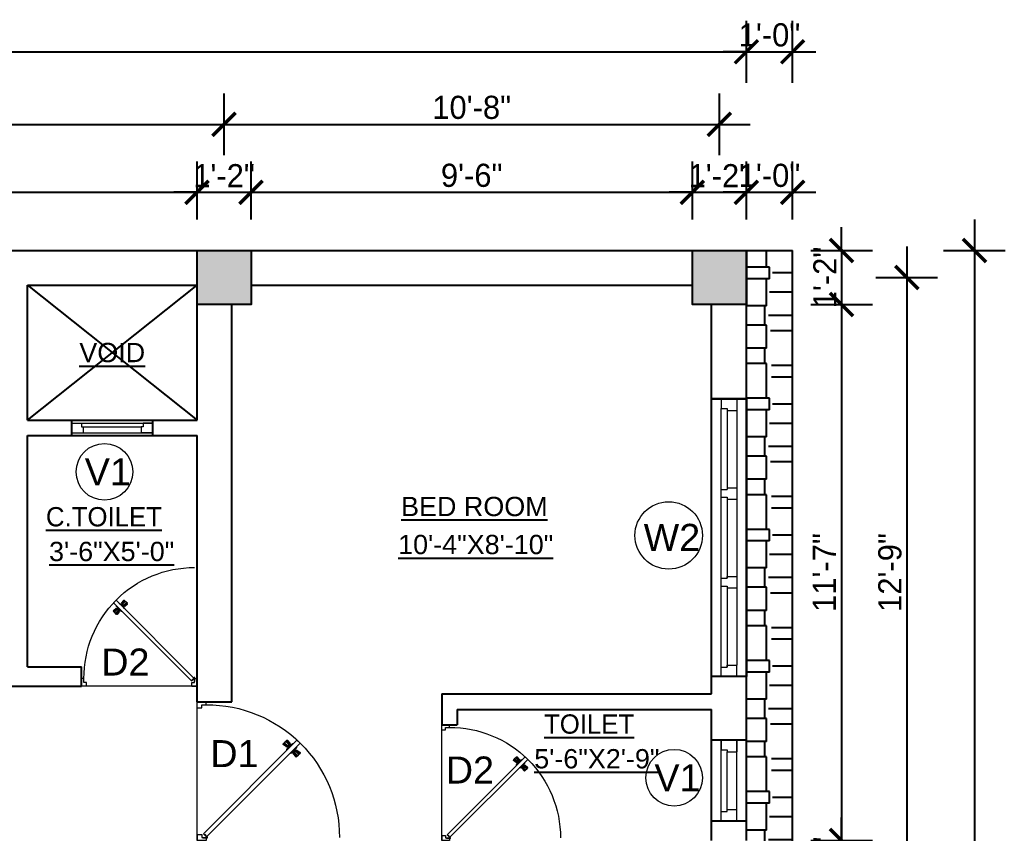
# Model space of a CAD drawing. Header units: inches. Extents: x 3672 to 10975, y -27382 to -746.
# Drawn here: x 8507.5 to 8763.1, y -23585.3 to -23374.3 of the extents above; entities that cross this region are included whole.
import ezdxf

# ---------------------------------------------------------------- set-up
doc = ezdxf.new("R2010")
doc.units = ezdxf.units.IN
doc.header["$LTSCALE"] = 17
doc.header["$MEASUREMENT"] = 0
for name, color, linetype, lineweight in [('25 BOT BAR', 12, 'Continuous', 25), ('DOOR & WIN', 1, 'Continuous', 25), ('OUTLINE', 1, 'Continuous', 25), ('PUERTAS', 7, 'Continuous', 9), ('TEXT', 231, 'Continuous', 20), ('WINDOW FRAME PLAN', 162, 'Continuous', 18)]:
    doc.layers.add(name, color=color, linetype=linetype, lineweight=lineweight)
doc.styles.add('ARCHITECTURE', font='stylu.ttf')
doc.styles.add('DIMTEXT', font='arial.ttf', dxfattribs={"height": 6})
doc.dimstyles.new('8 SCALE', dxfattribs={"dimscale": 0, "dimtxt": 6, "dimasz": 6, "dimexe": 8, "dimexo": 8, "dimgap": 1.25, "dimtad": 1, "dimdec": 0, "dimzin": 3, "dimdsep": 46, "dimlunit": 4, "dimtxsty": 'ARCHITECTURE', "dimblk": 'ARCHTICK', "dimcen": 8, "dimdle": 8, "dimclrd": 5, "dimclre": 5, "dimclrt": 7, "dimadec": 0, "dimazin": 0, "dimtfac": 0.75, "dimtdec": 0, "dimtix": 1, "dimtmove": 2, "dimatfit": 3, "dimldrblk": 'ARCHTICK', "dimfxl": 8, "dimfxlon": 1, "dimtolj": 1, "dimtzin": 0, "dimlwd": -1, "dimlwe": -1, "dimarcsym": 0})

# ---------------------------------------------------------------- blocks, each defined once
blk = doc.blocks.new('3ft')
at = {"layer": 'PUERTAS', "color": 6}
for p, q in [((1.01, 2.52), (25.23, 26.74)), ((26.05, 25.92), (1.77, 1.64)), ((26.05, 25.92), (25.23, 26.74)), ((0, 2.4), (0, 0)), ((0.72, 2.4), (0, 2.4)), ((1.6, 0), (0, 0)), ((0.72, 1.52), (0.72, 2.44)), ((0.8, 1.52), (0.72, 1.52)), ((0.8, 1.52), (0.8, 2.41)), ((0.8, 1.2), (0.8, 1.52)), ((1.6, 1.2), (0.8, 1.2)), ((1.57, 1.84), (0.94, 2.47)), ((1.63, 1.89), (0.97, 2.55)), ((1.63, 1.89), (1.57, 1.84)), ((1.77, 1.64), (1.57, 1.84)), ((1.6, 0), (1.6, 1.2)), ((34.4, 0), (34.4, 1.2)), ((34.4, 1.2), (35.2, 1.2)), ((34.4, 0), (36, 0)), ((35.2, 1.2), (35.2, 2.4)), ((35.2, 2.4), (36, 2.4)), ((36, 0), (36, 2.4))]:
    blk.add_line(p, q, dxfattribs=at)
at = {"layer": 'PUERTAS', "color": 8}
for p, q in [((22.57, 24.94), (21.65, 25.68)), ((22.63, 24.99), (21.69, 25.75)), ((22.74, 25.1), (21.84, 25.9)), ((22.13, 26.28), (21.98, 26.13)), ((22.88, 25.24), (22.01, 26.06)), ((22.13, 26.28), (22.27, 26.42)), ((22.29, 26.41), (22.27, 26.42)), ((23.16, 25.52), (22.34, 26.39)), ((23.3, 25.66), (22.5, 26.56)), ((23.41, 25.77), (22.65, 26.71)), ((23.46, 25.83), (22.72, 26.75)), ((24.08, 25.71), (23.57, 25.38)), ((22.69, 24.32), (23.02, 24.83)), ((22.95, 24.96), (22.84, 25.07)), ((22.98, 24.99), (22.86, 25.1)), ((23.03, 25.04), (22.91, 25.15)), ((22.91, 24.53), (23.1, 24.91)), ((23.11, 25.12), (22.99, 25.23)), ((23.13, 24.76), (23.18, 24.99)), ((23.28, 25.3), (23.17, 25.41)), ((23.36, 25.37), (23.25, 25.49)), ((23.31, 24.94), (23.28, 25.08)), ((23.41, 25.43), (23.3, 25.54)), ((23.46, 25.09), (23.32, 25.13)), ((23.44, 25.45), (23.33, 25.56)), ((23.64, 25.27), (23.41, 25.22)), ((23.87, 25.49), (23.49, 25.3)), ((23.63, 23.38), (24.14, 23.72)), ((23.84, 23.6), (24.22, 23.79)), ((24.07, 23.82), (24.3, 23.88)), ((24.25, 24), (24.39, 23.97)), ((24.25, 23.26), (24.99, 22.34)), ((24.27, 23.64), (24.38, 23.53)), ((24.3, 23.67), (24.41, 23.56)), ((24.3, 23.32), (25.06, 22.38)), ((24.35, 23.72), (24.46, 23.61)), ((24.4, 24.15), (24.43, 24.01)), ((24.41, 23.43), (25.2, 22.53)), ((24.43, 23.8), (24.54, 23.69)), ((24.58, 24.33), (24.52, 24.1)), ((24.55, 23.57), (25.37, 22.7)), ((24.6, 23.97), (24.72, 23.86)), ((24.8, 24.56), (24.61, 24.18)), ((25.02, 24.77), (24.68, 24.26)), ((24.68, 24.05), (24.79, 23.94)), ((24.73, 24.1), (24.85, 23.99)), ((24.76, 24.13), (24.87, 24.02)), ((24.83, 23.85), (25.7, 23.03)), ((24.97, 23.99), (25.87, 23.2)), ((25.08, 24.1), (26.02, 23.34)), ((25.14, 24.15), (26.06, 23.41)), ((25.58, 22.82), (25.43, 22.67)), ((25.58, 22.82), (25.73, 22.97)), ((25.72, 22.98), (25.73, 22.97)), ((0, 0), (36, 0))]:
    blk.add_line(p, q, dxfattribs=at)
at = {"layer": 'PUERTAS', "color": 1}
for p, q in [((21.67, 25.73), (22.17, 26.23)), ((22.49, 24.95), (21.67, 25.61)), ((21.7, 25.82), (22.14, 26.26)), ((21.73, 25.79), (21.7, 25.82)), ((22.58, 26.7), (22.14, 26.26)), ((22.67, 26.73), (22.17, 26.23)), ((22.61, 26.67), (22.58, 26.7)), ((23.45, 25.91), (22.79, 26.73)), ((23.44, 25.81), (23.02, 25.38)), ((23.34, 25.58), (23.08, 25.32)), ((23.33, 25.7), (23.34, 25.69)), ((23.45, 25.46), (23.33, 25.57)), ((24.15, 25.79), (23.68, 25.48)), ((24.27, 25.78), (24.26, 25.79)), ((22.6, 24.96), (23.02, 25.38)), ((22.61, 24.25), (22.92, 24.72)), ((22.62, 24.13), (22.61, 24.14)), ((22.7, 25.07), (22.71, 25.06)), ((22.82, 25.06), (23.08, 25.32)), ((22.94, 24.95), (22.83, 25.07)), ((22.92, 24.72), (22.92, 24.72)), ((22.93, 24.94), (23.19, 25.21)), ((22.93, 24.84), (22.93, 24.83)), ((23.46, 25.47), (23.19, 25.21)), ((23.44, 23.31), (23.45, 23.3)), ((23.56, 23.3), (24.03, 23.61)), ((23.57, 25.47), (23.57, 25.47)), ((23.68, 25.48), (23.68, 25.48)), ((24.03, 23.61), (24.03, 23.62)), ((24.14, 23.62), (24.14, 23.62)), ((24.25, 23.62), (24.51, 23.89)), ((24.26, 23.29), (24.69, 23.71)), ((24.26, 23.63), (24.37, 23.52)), ((24.26, 23.18), (24.92, 22.37)), ((24.37, 23.52), (24.63, 23.77)), ((24.37, 23.4), (24.37, 23.4)), ((24.78, 24.15), (24.51, 23.89)), ((24.89, 24.03), (24.63, 23.77)), ((25.11, 24.14), (24.69, 23.71)), ((24.77, 24.14), (24.88, 24.03)), ((24.79, 24.38), (24.78, 24.37)), ((24.78, 24.26), (24.78, 24.26)), ((25.1, 24.84), (24.79, 24.38)), ((25, 24.03), (25, 24.03)), ((25.09, 24.96), (25.1, 24.95)), ((25.22, 24.14), (26.03, 23.48)), ((26.04, 23.37), (25.54, 22.86)), ((26.01, 23.27), (25.57, 22.83)), ((25.98, 23.3), (26.01, 23.27)), ((25.04, 22.36), (25.54, 22.86)), ((25.1, 22.42), (25.13, 22.39)), ((25.13, 22.39), (25.57, 22.83))]:
    blk.add_line(p, q, dxfattribs=at)
at = {"layer": 'PUERTAS', "color": 2}
for p, q in [((21.99, 26.11), (21.98, 26.13)), ((25.42, 22.68), (25.43, 22.67))]:
    blk.add_line(p, q, dxfattribs=at)
at = {"layer": 'PUERTAS', "color": 6}
for radius in [0.155, 0.0752]:
    blk.add_circle((0.82, 2.56), radius, dxfattribs=at)
blk.add_arc((0.82, 2.56), 34.38, 359.7285, 90.0333, dxfattribs=at)
at = {"layer": 'PUERTAS', "color": 1}
for centre, start, end in [((22.73, 26.68), 38.9236, 135), ((23.28, 25.63), 315, 45), ((23.39, 25.86), 315, 38.9236), ((24.2, 25.73), 45, 135), ((22.54, 25.01), 231.0764, 315), ((22.67, 24.2), 135, 225), ((22.77, 25.12), 225, 315), ((22.99, 24.89), 135, 219.7428), ((22.87, 24.78), 315, 39.7428), ((23.51, 23.36), 225, 315), ((23.51, 25.41), 50.2572, 135), ((23.62, 25.53), 230.2572, 315), ((24.09, 23.56), 50.2572, 135), ((24.2, 23.68), 230.2572, 315), ((24.32, 23.23), 135, 218.9236), ((24.42, 23.46), 135, 225), ((24.84, 24.31), 135, 219.7428), ((24.72, 24.21), 315, 39.7428), ((24.94, 23.98), 45, 135), ((25.04, 24.89), 315, 45), ((25.17, 24.08), 51.0764, 135), ((25.98, 23.42), 315, 51.0764), ((24.98, 22.42), 218.9236, 315)]:
    blk.add_arc(centre, 0.08, start, end, dxfattribs=at)
blk = doc.blocks.new('*U2796')
at = {"color": 3, "xscale": -1}
blk.add_blockref('3ft', (42, 0), dxfattribs=at)
blk = doc.blocks.new('2ft6in')
at = {"layer": 'PUERTAS', "color": 2}
for p, q in [((0.84, 2.1), (21.02, 22.28)), ((21.71, 21.6), (1.47, 1.37)), ((18.33, 21.76), (18.31, 21.77)), ((21.71, 21.6), (21.02, 22.28)), ((21.18, 18.9), (21.2, 18.89)), ((0, 2), (0, 0)), ((0.6, 2), (0, 2)), ((1.33, 0), (0, 0)), ((0.6, 1.26), (0.6, 2.04)), ((0.67, 1.26), (0.6, 1.26)), ((0.67, 1.26), (0.67, 2.01)), ((0.67, 1), (0.67, 1.26)), ((1.33, 1), (0.67, 1)), ((1.31, 1.53), (0.79, 2.06)), ((1.36, 1.58), (0.81, 2.12)), ((1.36, 1.58), (1.31, 1.53)), ((1.47, 1.37), (1.31, 1.53)), ((1.33, 0), (1.33, 1)), ((28.67, 0), (28.67, 1)), ((28.67, 1), (29.33, 1)), ((28.67, 0), (30, 0)), ((29.33, 1), (29.33, 2)), ((29.33, 2), (30, 2)), ((30, 0), (30, 2))]:
    blk.add_line(p, q, dxfattribs=at)
at = {"layer": 'PUERTAS', "color": 8}
for p, q in [((18.81, 20.78), (18.04, 21.4)), ((18.86, 20.83), (18.08, 21.46)), ((18.95, 20.92), (18.2, 21.58)), ((18.44, 21.9), (18.31, 21.77)), ((19.07, 21.03), (18.34, 21.72)), ((18.44, 21.9), (18.56, 22.02)), ((18.58, 22.01), (18.56, 22.02)), ((19.3, 21.26), (18.61, 22)), ((19.42, 21.38), (18.75, 22.14)), ((19.51, 21.48), (18.88, 22.26)), ((18.91, 20.27), (19.19, 20.69)), ((19.55, 21.53), (18.93, 22.3)), ((19.13, 20.8), (19.03, 20.9)), ((19.15, 20.82), (19.05, 20.92)), ((19.09, 20.44), (19.25, 20.76)), ((19.19, 20.87), (19.1, 20.96)), ((19.25, 20.93), (19.16, 21.02)), ((19.28, 20.63), (19.32, 20.83)), ((19.4, 21.08), (19.31, 21.17)), ((19.47, 21.15), (19.38, 21.24)), ((19.43, 20.78), (19.4, 20.9)), ((19.51, 21.19), (19.42, 21.28)), ((19.55, 20.91), (19.43, 20.94)), ((19.53, 21.21), (19.44, 21.3)), ((19.7, 21.06), (19.51, 21.01)), ((19.89, 21.24), (19.58, 21.08)), ((20.07, 21.42), (19.64, 21.15)), ((20.67, 20.47), (20.51, 20.15)), ((20.85, 20.64), (20.57, 20.22)), ((19.69, 19.49), (20.12, 19.76)), ((19.87, 19.67), (20.18, 19.83)), ((20.06, 19.85), (20.25, 19.9)), ((20.21, 20), (20.33, 19.97)), ((20.21, 19.38), (20.83, 18.61)), ((20.23, 19.7), (20.32, 19.61)), ((20.25, 19.72), (20.34, 19.63)), ((20.25, 19.43), (20.88, 18.65)), ((20.29, 19.76), (20.38, 19.67)), ((20.33, 20.13), (20.36, 20.01)), ((20.34, 19.53), (21, 18.77)), ((20.36, 19.83), (20.45, 19.74)), ((20.48, 20.28), (20.44, 20.08)), ((20.46, 19.64), (21.14, 18.91)), ((20.5, 19.98), (20.6, 19.89)), ((20.57, 20.04), (20.66, 19.95)), ((20.61, 20.09), (20.7, 19.99)), ((20.63, 20.11), (20.72, 20.01)), ((20.69, 19.87), (21.42, 19.19)), ((20.81, 19.99), (21.56, 19.33)), ((20.9, 20.08), (21.68, 19.45)), ((20.95, 20.13), (21.72, 19.51)), ((21.32, 19.01), (21.2, 18.89)), ((21.32, 19.01), (21.44, 19.14)), ((21.43, 19.15), (21.44, 19.14)), ((0, 0), (30, 0))]:
    blk.add_line(p, q, dxfattribs=at)
at = {"layer": 'PUERTAS', "color": 1}
for p, q in [((18.06, 21.44), (18.48, 21.86)), ((18.74, 20.79), (18.06, 21.34)), ((18.08, 21.51), (18.45, 21.88)), ((18.11, 21.49), (18.08, 21.51)), ((18.82, 22.25), (18.45, 21.88)), ((18.9, 22.28), (18.48, 21.86)), ((18.84, 22.23), (18.82, 22.25)), ((18.83, 20.8), (19.18, 21.15)), ((18.84, 20.21), (19.1, 20.6)), ((18.92, 20.89), (18.93, 20.88)), ((19.54, 21.59), (18.99, 22.27)), ((19.02, 20.88), (19.24, 21.1)), ((19.12, 20.8), (19.03, 20.89)), ((19.1, 20.7), (19.11, 20.69)), ((19.1, 20.6), (19.1, 20.6)), ((19.11, 20.79), (19.33, 21.01)), ((19.54, 21.5), (19.18, 21.15)), ((19.45, 21.31), (19.24, 21.1)), ((19.55, 21.22), (19.33, 21.01)), ((19.45, 21.41), (19.45, 21.41)), ((19.54, 21.22), (19.45, 21.31)), ((19.64, 21.23), (19.64, 21.23)), ((19.74, 21.24), (19.73, 21.23)), ((20.12, 21.49), (19.74, 21.24)), ((20.22, 21.48), (20.22, 21.49)), ((20.91, 20.7), (20.66, 20.31)), ((20.91, 20.8), (20.91, 20.79)), ((18.85, 20.11), (18.84, 20.12)), ((19.53, 19.43), (19.54, 19.42)), ((19.64, 19.42), (20.02, 19.67)), ((20.02, 19.67), (20.03, 19.68)), ((20.12, 19.68), (20.12, 19.68)), ((20.21, 19.69), (20.43, 19.9)), ((20.22, 19.41), (20.57, 19.76)), ((20.22, 19.69), (20.31, 19.6)), ((20.22, 19.32), (20.76, 18.64)), ((20.31, 19.6), (20.52, 19.81)), ((20.31, 19.5), (20.31, 19.5)), ((20.65, 20.12), (20.43, 19.9)), ((20.74, 20.03), (20.52, 19.81)), ((20.93, 20.11), (20.57, 19.76)), ((20.64, 20.11), (20.73, 20.02)), ((20.66, 20.31), (20.65, 20.31)), ((20.65, 20.21), (20.65, 20.22)), ((20.84, 20.02), (20.83, 20.03)), ((20.86, 18.63), (21.28, 19.05)), ((20.91, 18.68), (20.94, 18.66)), ((20.94, 18.66), (21.31, 19.03)), ((21.02, 20.12), (21.7, 19.57)), ((21.7, 19.47), (21.28, 19.05)), ((21.67, 19.4), (21.31, 19.03)), ((21.65, 19.42), (21.67, 19.4))]:
    blk.add_line(p, q, dxfattribs=at)
at = {"layer": 'PUERTAS', "color": 2}
for radius in [0.129, 0.0627]:
    blk.add_circle((0.68, 2.14), radius, dxfattribs=at)
at = {"layer": 'PUERTAS', "color": 8}
blk.add_arc((0.68, 2.14), 28.65, 359.7285, 90.0333, dxfattribs=at)
at = {"layer": 'PUERTAS', "color": 1}
for centre, start, end in [((18.78, 20.84), 231.0764, 315), ((18.94, 22.23), 38.9236, 135), ((18.97, 20.93), 225, 315), ((19.16, 20.74), 135, 219.7428), ((19.06, 20.65), 315, 39.7428), ((19.4, 21.36), 315, 45), ((19.49, 21.55), 315, 38.9236), ((19.6, 21.18), 50.2572, 135), ((19.68, 21.28), 230.2572, 315), ((20.17, 21.44), 45, 135), ((20.87, 20.75), 315, 45), ((18.89, 20.16), 135, 225), ((19.59, 19.47), 225, 315), ((20.07, 19.63), 50.2572, 135), ((20.16, 19.73), 230.2572, 315), ((20.27, 19.36), 135, 218.9236), ((20.35, 19.55), 135, 225), ((20.7, 20.26), 135, 219.7428), ((20.6, 20.17), 315, 39.7428), ((20.78, 19.98), 45, 135), ((20.82, 18.68), 218.9236, 315), ((20.98, 20.07), 51.0764, 135), ((21.65, 19.52), 315, 51.0764)]:
    blk.add_arc(centre, 0.0667, start, end, dxfattribs=at)
blk = doc.blocks.new('*U2794')
at = {"color": 3, "xscale": -1}
blk.add_blockref('2ft6in', (42, 0), dxfattribs=at)
blk = doc.blocks.new('ffddd')
at = {"layer": 'DOOR & WIN'}
for p, q in [((-13345.31, -2388.07), (-13345.31, -2316.07)), ((-13336.31, -2316.07), (-13345.31, -2316.07)), ((-13336.31, -2316.07), (-13336.31, -2388.07)), ((-13336.31, -2388.07), (-13345.31, -2388.07)), ((-13336.31, -2388.07), (-13345.31, -2388.07))]:
    blk.add_line(p, q, dxfattribs=at)
at = {"layer": 'WINDOW FRAME PLAN'}
for p, q in [((-13342.81, -2316.07), (-13342.81, -2318.57)), ((-13338.81, -2316.07), (-13338.81, -2319.07)), ((-13342.81, -2385.57), (-13342.81, -2318.57)), ((-13342.81, -2318.57), (-13341.31, -2318.57)), ((-13341.31, -2318.57), (-13341.31, -2319.07)), ((-13341.31, -2319.07), (-13341.31, -2339.57)), ((-13341.31, -2319.07), (-13338.81, -2319.07)), ((-13338.81, -2319.07), (-13338.81, -2385.07)), ((-13342.81, -2339.57), (-13341.31, -2339.57)), ((-13341.31, -2339.07), (-13338.81, -2339.07)), ((-13342.81, -2341.57), (-13341.31, -2341.57)), ((-13341.31, -2341.57), (-13341.31, -2342.07)), ((-13341.31, -2341.57), (-13341.31, -2362.57)), ((-13341.31, -2342.07), (-13338.81, -2342.07)), ((-13342.81, -2362.57), (-13341.31, -2362.57)), ((-13341.31, -2362.07), (-13338.81, -2362.07)), ((-13341.31, -2362.57), (-13341.31, -2362.07)), ((-13342.81, -2364.57), (-13341.31, -2364.57)), ((-13341.31, -2364.57), (-13341.31, -2385.57)), ((-13341.31, -2365.07), (-13338.81, -2365.07)), ((-13342.81, -2388.07), (-13342.81, -2385.57)), ((-13342.81, -2385.57), (-13341.31, -2385.57)), ((-13341.31, -2385.07), (-13338.81, -2385.07)), ((-13341.31, -2385.57), (-13341.31, -2385.07)), ((-13338.81, -2388.07), (-13338.81, -2385.07))]:
    blk.add_line(p, q, dxfattribs=at)
blk = doc.blocks.new('_ArchTick')
at = {"color": 0, "linetype": 'ByBlock', "const_width": 0.15}
blk.add_lwpolyline([(-0.5, -0.5), (0.5, 0.5)], dxfattribs=at)
blk = doc.blocks.new('*D3185')
at = {"layer": '25 BOT BAR', "color": 5, "transparency": 16777216}
for p, q in [((8399.52, -23426.15), (8399.52, -23411.06)), ((8553.52, -23426.15), (8553.52, -23411.06)), ((8391.52, -23419.06), (8561.52, -23419.06))]:
    blk.add_line(p, q, dxfattribs=at)
at = {"layer": 'Defpoints', "color": 0, "transparency": 16777216}
for p in [(8553.52, -23419.06), (8399.52, -23434.15), (8553.52, -23434.15)]:
    blk.add_point(p, dxfattribs=at)
at = {"layer": '25 BOT BAR', "color": 5, "transparency": 16777216, "xscale": 6, "yscale": 6, "zscale": 6, "rotation": 180}
blk.add_blockref('_ArchTick', (8399.52, -23419.06), dxfattribs=at)
at = {"layer": '25 BOT BAR', "color": 5, "transparency": 16777216, "xscale": 6, "yscale": 6, "zscale": 6}
blk.add_blockref('_ArchTick', (8553.52, -23419.06), dxfattribs=at)
at = {"layer": '25 BOT BAR', "color": 7, "transparency": 16777216, "insert": (8476.52, -23414.71), "char_height": 6, "attachment_point": 5, "style": 'ARCHITECTURE'}
blk.add_mtext('\\A1;12\'-10"', dxfattribs=at)
blk = doc.blocks.new('*D3186')
at = {"layer": '25 BOT BAR', "color": 5, "transparency": 16777216}
for p, q in [((8553.52, -23426.15), (8553.52, -23411.06)), ((8567.52, -23426.15), (8567.52, -23411.06)), ((8553.52, -23419.06), (8547.52, -23419.06)), ((8553.52, -23419.06), (8567.52, -23419.06)), ((8567.52, -23419.06), (8573.52, -23419.06))]:
    blk.add_line(p, q, dxfattribs=at)
at = {"layer": 'Defpoints', "color": 0, "transparency": 16777216}
for p in [(8567.52, -23419.06), (8553.52, -23434.15), (8567.52, -23434.15)]:
    blk.add_point(p, dxfattribs=at)
at = {"layer": '25 BOT BAR', "color": 5, "transparency": 16777216, "xscale": 6, "yscale": 6, "zscale": 6}
blk.add_blockref('_ArchTick', (8553.52, -23419.06), dxfattribs=at)
at = {"layer": '25 BOT BAR', "color": 5, "transparency": 16777216, "xscale": 6, "yscale": 6, "zscale": 6, "rotation": 180}
blk.add_blockref('_ArchTick', (8567.52, -23419.06), dxfattribs=at)
at = {"layer": '25 BOT BAR', "color": 7, "transparency": 16777216, "insert": (8560.52, -23414.76), "char_height": 6, "attachment_point": 5, "style": 'ARCHITECTURE'}
blk.add_mtext('\\A1;1\'-2"', dxfattribs=at)
blk = doc.blocks.new('*D3187')
at = {"layer": '25 BOT BAR', "color": 5, "transparency": 16777216}
for p, q in [((8567.52, -23426.15), (8567.52, -23411.06)), ((8681.99, -23426.15), (8681.99, -23411.06)), ((8559.52, -23419.06), (8689.99, -23419.06))]:
    blk.add_line(p, q, dxfattribs=at)
at = {"layer": 'Defpoints', "color": 0, "transparency": 16777216}
for p in [(8681.99, -23419.06), (8567.52, -23434.15), (8681.99, -23434.15)]:
    blk.add_point(p, dxfattribs=at)
at = {"layer": '25 BOT BAR', "color": 5, "transparency": 16777216, "xscale": 6, "yscale": 6, "zscale": 6, "rotation": 180}
blk.add_blockref('_ArchTick', (8567.52, -23419.06), dxfattribs=at)
at = {"layer": '25 BOT BAR', "color": 5, "transparency": 16777216, "xscale": 6, "yscale": 6, "zscale": 6}
blk.add_blockref('_ArchTick', (8681.99, -23419.06), dxfattribs=at)
at = {"layer": '25 BOT BAR', "color": 7, "transparency": 16777216, "insert": (8624.75, -23414.7), "char_height": 6, "attachment_point": 5, "style": 'ARCHITECTURE'}
blk.add_mtext('\\A1;9\'-6"', dxfattribs=at)
blk = doc.blocks.new('*D3188')
at = {"layer": '25 BOT BAR', "color": 5, "transparency": 16777216}
for p, q in [((8681.99, -23426.15), (8681.99, -23411.06)), ((8695.99, -23426.15), (8695.99, -23411.06)), ((8681.99, -23419.06), (8675.99, -23419.06)), ((8681.99, -23419.06), (8695.99, -23419.06)), ((8695.99, -23419.06), (8701.99, -23419.06))]:
    blk.add_line(p, q, dxfattribs=at)
at = {"layer": 'Defpoints', "color": 0, "transparency": 16777216}
for p in [(8695.99, -23419.06), (8681.99, -23434.15), (8695.99, -23434.15)]:
    blk.add_point(p, dxfattribs=at)
at = {"layer": '25 BOT BAR', "color": 5, "transparency": 16777216, "xscale": 6, "yscale": 6, "zscale": 6}
blk.add_blockref('_ArchTick', (8681.99, -23419.06), dxfattribs=at)
at = {"layer": '25 BOT BAR', "color": 5, "transparency": 16777216, "xscale": 6, "yscale": 6, "zscale": 6, "rotation": 180}
blk.add_blockref('_ArchTick', (8695.99, -23419.06), dxfattribs=at)
at = {"layer": '25 BOT BAR', "color": 7, "transparency": 16777216, "insert": (8688.99, -23414.76), "char_height": 6, "attachment_point": 5, "style": 'ARCHITECTURE'}
blk.add_mtext('\\A1;1\'-2"', dxfattribs=at)
blk = doc.blocks.new('*D3190')
at = {"layer": '25 BOT BAR', "color": 5, "transparency": 16777216}
for p, q in [((8392.52, -23409.46), (8392.52, -23393.46)), ((8560.52, -23409.46), (8560.52, -23393.46)), ((8384.52, -23401.46), (8568.52, -23401.46))]:
    blk.add_line(p, q, dxfattribs=at)
at = {"layer": 'Defpoints', "color": 0, "transparency": 16777216}
for p in [(8560.52, -23401.46), (8392.52, -23441.15), (8560.52, -23441.15)]:
    blk.add_point(p, dxfattribs=at)
at = {"layer": '25 BOT BAR', "color": 5, "transparency": 16777216, "xscale": 6, "yscale": 6, "zscale": 6, "rotation": 180}
blk.add_blockref('_ArchTick', (8392.52, -23401.46), dxfattribs=at)
at = {"layer": '25 BOT BAR', "color": 5, "transparency": 16777216, "xscale": 6, "yscale": 6, "zscale": 6}
blk.add_blockref('_ArchTick', (8560.52, -23401.46), dxfattribs=at)
at = {"layer": '25 BOT BAR', "color": 7, "transparency": 16777216, "insert": (8476.52, -23397.05), "char_height": 6, "attachment_point": 5, "style": 'ARCHITECTURE'}
blk.add_mtext('\\A1;14\'-0"', dxfattribs=at)
blk = doc.blocks.new('*D3191')
at = {"layer": '25 BOT BAR', "color": 5, "transparency": 16777216}
for p, q in [((8560.52, -23409.46), (8560.52, -23393.46)), ((8688.99, -23409.46), (8688.99, -23393.46)), ((8552.52, -23401.46), (8696.99, -23401.46))]:
    blk.add_line(p, q, dxfattribs=at)
at = {"layer": 'Defpoints', "color": 0, "transparency": 16777216}
for p in [(8688.99, -23401.46), (8560.52, -23441.15), (8688.99, -23441.15)]:
    blk.add_point(p, dxfattribs=at)
at = {"layer": '25 BOT BAR', "color": 5, "transparency": 16777216, "xscale": 6, "yscale": 6, "zscale": 6, "rotation": 180}
blk.add_blockref('_ArchTick', (8560.52, -23401.46), dxfattribs=at)
at = {"layer": '25 BOT BAR', "color": 5, "transparency": 16777216, "xscale": 6, "yscale": 6, "zscale": 6}
blk.add_blockref('_ArchTick', (8688.99, -23401.46), dxfattribs=at)
at = {"layer": '25 BOT BAR', "color": 7, "transparency": 16777216, "insert": (8624.75, -23397.08), "char_height": 6, "attachment_point": 5, "style": 'ARCHITECTURE'}
blk.add_mtext('\\A1;10\'-8"', dxfattribs=at)
blk = doc.blocks.new('*D3192')
at = {"layer": '25 BOT BAR', "color": 5, "transparency": 16777216}
for p, q in [((8235.52, -23390.64), (8235.52, -23374.64)), ((8695.99, -23390.64), (8695.99, -23374.64)), ((8227.52, -23382.64), (8703.99, -23382.64))]:
    blk.add_line(p, q, dxfattribs=at)
at = {"layer": 'Defpoints', "color": 0, "transparency": 16777216}
for p in [(8695.99, -23382.64), (8235.52, -23434.15), (8695.99, -23434.15)]:
    blk.add_point(p, dxfattribs=at)
at = {"layer": '25 BOT BAR', "color": 5, "transparency": 16777216, "xscale": 6, "yscale": 6, "zscale": 6, "rotation": 180}
blk.add_blockref('_ArchTick', (8235.52, -23382.64), dxfattribs=at)
at = {"layer": '25 BOT BAR', "color": 5, "transparency": 16777216, "xscale": 6, "yscale": 6, "zscale": 6}
blk.add_blockref('_ArchTick', (8695.99, -23382.64), dxfattribs=at)
at = {"layer": '25 BOT BAR', "color": 7, "transparency": 16777216, "insert": (8465.75, -23378.25), "char_height": 6, "attachment_point": 5, "style": 'ARCHITECTURE'}
blk.add_mtext('\\A1;38\'-4"', dxfattribs=at)
blk = doc.blocks.new('*D3193')
at = {"layer": '25 BOT BAR', "color": 5, "transparency": 16777216}
for p, q in [((8720.67, -23434.15), (8720.67, -23428.15)), ((8712.67, -23434.15), (8728.67, -23434.15)), ((8720.67, -23434.15), (8720.67, -23448.15)), ((8712.67, -23448.15), (8728.67, -23448.15)), ((8720.67, -23448.15), (8720.67, -23454.15))]:
    blk.add_line(p, q, dxfattribs=at)
at = {"layer": 'Defpoints', "color": 0, "transparency": 16777216}
for p in [(8695.99, -23434.15), (8695.99, -23448.15), (8720.67, -23448.15)]:
    blk.add_point(p, dxfattribs=at)
at = {"layer": '25 BOT BAR', "color": 5, "transparency": 16777216, "xscale": 6, "yscale": 6, "zscale": 6}
for p, rotation in [((8720.67, -23434.15), 270), ((8720.67, -23448.15), 90)]:
    blk.add_blockref('_ArchTick', p, dxfattribs=dict(at, rotation=rotation))
at = {"layer": '25 BOT BAR', "color": 7, "transparency": 16777216, "insert": (8716.36, -23441.15), "char_height": 6, "attachment_point": 5, "rotation": 90, "style": 'ARCHITECTURE'}
blk.add_mtext('\\A1;1\'-2"', dxfattribs=at)
blk = doc.blocks.new('*D3194')
at = {"layer": '25 BOT BAR', "color": 5, "transparency": 16777216}
for p, q in [((8720.67, -23440.15), (8720.67, -23595.15)), ((8712.67, -23448.15), (8728.67, -23448.15)), ((8712.67, -23587.15), (8728.67, -23587.15))]:
    blk.add_line(p, q, dxfattribs=at)
at = {"layer": 'Defpoints', "color": 0, "transparency": 16777216}
for p in [(8695.99, -23448.15), (8695.99, -23587.15), (8720.67, -23587.15)]:
    blk.add_point(p, dxfattribs=at)
at = {"layer": '25 BOT BAR', "color": 5, "transparency": 16777216, "xscale": 6, "yscale": 6, "zscale": 6}
for p, rotation in [((8720.67, -23448.15), 90), ((8720.67, -23587.15), 270)]:
    blk.add_blockref('_ArchTick', p, dxfattribs=dict(at, rotation=rotation))
at = {"layer": '25 BOT BAR', "color": 7, "transparency": 16777216, "insert": (8716.2, -23517.65), "char_height": 6, "attachment_point": 5, "rotation": 90, "style": 'ARCHITECTURE'}
blk.add_mtext('\\A1;11\'-7"', dxfattribs=at)
blk = doc.blocks.new('*D3195')
at = {"layer": '25 BOT BAR', "color": 5, "transparency": 16777216}
for p, q in [((8720.67, -23587.15), (8720.67, -23581.15)), ((8712.67, -23587.15), (8728.67, -23587.15)), ((8720.67, -23587.15), (8720.67, -23601.15)), ((8712.67, -23601.15), (8728.67, -23601.15)), ((8720.67, -23601.15), (8720.67, -23607.15))]:
    blk.add_line(p, q, dxfattribs=at)
at = {"layer": 'Defpoints', "color": 0, "transparency": 16777216}
for p in [(8695.99, -23587.15), (8695.99, -23601.15), (8720.67, -23601.15)]:
    blk.add_point(p, dxfattribs=at)
at = {"layer": '25 BOT BAR', "color": 5, "transparency": 16777216, "xscale": 6, "yscale": 6, "zscale": 6}
for p, rotation in [((8720.67, -23587.15), 270), ((8720.67, -23601.15), 90)]:
    blk.add_blockref('_ArchTick', p, dxfattribs=dict(at, rotation=rotation))
at = {"layer": '25 BOT BAR', "color": 7, "transparency": 16777216, "insert": (8716.36, -23594.15), "char_height": 6, "attachment_point": 5, "rotation": 90, "style": 'ARCHITECTURE'}
blk.add_mtext('\\A1;1\'-2"', dxfattribs=at)
blk = doc.blocks.new('*D3201')
at = {"layer": '25 BOT BAR', "color": 5, "transparency": 16777216}
for p, q in [((8737.59, -23433.15), (8737.59, -23602.15)), ((8729.59, -23441.15), (8745.59, -23441.15)), ((8729.59, -23594.15), (8745.59, -23594.15))]:
    blk.add_line(p, q, dxfattribs=at)
at = {"layer": 'Defpoints', "color": 0, "transparency": 16777216}
for p in [(8688.99, -23441.15), (8688.99, -23594.15), (8737.59, -23594.15)]:
    blk.add_point(p, dxfattribs=at)
at = {"layer": '25 BOT BAR', "color": 5, "transparency": 16777216, "xscale": 6, "yscale": 6, "zscale": 6}
for p, rotation in [((8737.59, -23441.15), 90), ((8737.59, -23594.15), 270)]:
    blk.add_blockref('_ArchTick', p, dxfattribs=dict(at, rotation=rotation))
at = {"layer": '25 BOT BAR', "color": 7, "transparency": 16777216, "insert": (8733.24, -23517.65), "char_height": 6, "attachment_point": 5, "rotation": 90, "style": 'ARCHITECTURE'}
blk.add_mtext('\\A1;12\'-9"', dxfattribs=at)
blk = doc.blocks.new('*D3204')
at = {"layer": '25 BOT BAR', "color": 5, "transparency": 16777216}
for p, q in [((8755.14, -23426.15), (8755.14, -23902.15)), ((8747.14, -23434.15), (8763.14, -23434.15)), ((8747.14, -23894.15), (8763.14, -23894.15))]:
    blk.add_line(p, q, dxfattribs=at)
at = {"layer": 'Defpoints', "color": 0, "transparency": 16777216}
for p in [(8695.99, -23434.15), (8695.99, -23894.15), (8755.14, -23894.15)]:
    blk.add_point(p, dxfattribs=at)
at = {"layer": '25 BOT BAR', "color": 5, "transparency": 16777216, "xscale": 6, "yscale": 6, "zscale": 6}
for p, rotation in [((8755.14, -23434.15), 90), ((8755.14, -23894.15), 270)]:
    blk.add_blockref('_ArchTick', p, dxfattribs=dict(at, rotation=rotation))
at = {"layer": '25 BOT BAR', "color": 7, "transparency": 16777216, "insert": (8750.76, -23664.15), "char_height": 6, "attachment_point": 5, "rotation": 90, "style": 'ARCHITECTURE'}
blk.add_mtext('\\A1;38\'-4"', dxfattribs=at)
blk = doc.blocks.new('*D3208')
at = {"layer": '25 BOT BAR', "color": 5, "transparency": 16777216}
for p, q in [((8695.99, -23390.64), (8695.99, -23374.64)), ((8707.99, -23390.64), (8707.99, -23374.64)), ((8695.99, -23382.64), (8689.99, -23382.64)), ((8695.99, -23382.64), (8707.99, -23382.64)), ((8707.99, -23382.64), (8713.99, -23382.64))]:
    blk.add_line(p, q, dxfattribs=at)
at = {"layer": 'Defpoints', "color": 0, "transparency": 16777216}
for p in [(8707.99, -23382.64), (8695.99, -23434.15), (8707.99, -23434.15)]:
    blk.add_point(p, dxfattribs=at)
at = {"layer": '25 BOT BAR', "color": 5, "transparency": 16777216, "xscale": 6, "yscale": 6, "zscale": 6}
blk.add_blockref('_ArchTick', (8695.99, -23382.64), dxfattribs=at)
at = {"layer": '25 BOT BAR', "color": 5, "transparency": 16777216, "xscale": 6, "yscale": 6, "zscale": 6, "rotation": 180}
blk.add_blockref('_ArchTick', (8707.99, -23382.64), dxfattribs=at)
at = {"layer": '25 BOT BAR', "color": 7, "transparency": 16777216, "insert": (8701.99, -23378.28), "char_height": 6, "attachment_point": 5, "style": 'ARCHITECTURE'}
blk.add_mtext('\\A1;1\'-0"', dxfattribs=at)
blk = doc.blocks.new('*D3209')
at = {"layer": '25 BOT BAR', "color": 5, "transparency": 16777216}
for p, q in [((8695.99, -23426.15), (8695.99, -23411.06)), ((8707.99, -23426.15), (8707.99, -23411.06)), ((8695.99, -23419.06), (8689.99, -23419.06)), ((8695.99, -23419.06), (8707.99, -23419.06)), ((8707.99, -23419.06), (8713.99, -23419.06))]:
    blk.add_line(p, q, dxfattribs=at)
at = {"layer": 'Defpoints', "color": 0, "transparency": 16777216}
for p in [(8707.99, -23419.06), (8695.99, -23434.15), (8707.99, -23434.15)]:
    blk.add_point(p, dxfattribs=at)
at = {"layer": '25 BOT BAR', "color": 5, "transparency": 16777216, "xscale": 6, "yscale": 6, "zscale": 6}
blk.add_blockref('_ArchTick', (8695.99, -23419.06), dxfattribs=at)
at = {"layer": '25 BOT BAR', "color": 5, "transparency": 16777216, "xscale": 6, "yscale": 6, "zscale": 6, "rotation": 180}
blk.add_blockref('_ArchTick', (8707.99, -23419.06), dxfattribs=at)
at = {"layer": '25 BOT BAR', "color": 7, "transparency": 16777216, "insert": (8701.99, -23414.71), "char_height": 6, "attachment_point": 5, "style": 'ARCHITECTURE'}
blk.add_mtext('\\A1;1\'-0"', dxfattribs=at)

msp = doc.modelspace()

# ---------------------------------------------------------------- hatches: boundary and pattern name
at = {"layer": 'DOOR & WIN'}
h = msp.add_hatch(color=256, dxfattribs=at)
h.dxf.hatch_style = 1
h.paths.add_polyline_path([(8567.52, -23434.15), (8553.52, -23434.15), (8553.52, -23448.15), (8567.52, -23448.15)])
h = msp.add_hatch(color=256, dxfattribs=at)
h.dxf.hatch_style = 1
h.paths.add_polyline_path([(8695.99, -23434.15), (8681.99, -23434.15), (8681.99, -23448.15), (8695.99, -23448.15)])
at = {"layer": 'OUTLINE'}
h = msp.add_hatch(dxfattribs=at)
h.set_pattern_fill('AR-RSHKE', color=8, angle=90)
h.set_pattern_definition([(90, (-1774.765, -5039.995), (-12, 25.5), [6, -5, 7, -3, 9, -4]), (90, (-1775.265, -5033.995), (-12, 25.5), [5, -19, 4, -6]), (90, (-1774.015, -5021.995), (-12, 25.5), [3, -31]), (180, (-1774.765, -5039.995), (-12, -8.5), [11.5, -36.5]), (180, (-1774.765, -5033.995), (-12, -8.5), [11.25, -36.75]), (180, (-1774.765, -5028.995), (-12, -8.5), [10.5, -37.5]), (180, (-1774.015, -5021.995), (-12, -8.5), [11.5, -36.5]), (180, (-1774.015, -5018.995), (-12, -8.5), [11.5, -36.5]), (180, (-1774.765, -5009.995), (-12, -8.5), [11, -37])])
h.paths.add_polyline_path([(8707.99, -23434.15), (8695.99, -23434.15), (8695.99, -23448.15), (8695.99, -23587.15), (8695.99, -23601.15), (8695.99, -23811.64), (8707.99, -23811.64)])

# ---------------------------------------------------------------- linework, layer by layer
at = {"layer": '25 BOT BAR'}
for p, q in [((8695.99, -23434.15), (8707.99, -23434.15)), ((8509.52, -23478.15), (8553.52, -23443.15)), ((8509.52, -23443.15), (8553.52, -23478.15)), ((8521.02, -23482.15), (8521.02, -23478.15)), ((8542.02, -23482.15), (8542.02, -23478.15)), ((8509.52, -23542.15), (8523.52, -23542.15)), ((8523.52, -23547.15), (8523.52, -23542.15)), ((8505.52, -23547.15), (8523.52, -23547.15)), ((8616.99, -23549.15), (8616.99, -23557.15)), ((8553.52, -23551.15), (8562.52, -23551.15)), ((8620.99, -23553.15), (8620.99, -23557.15)), ((8616.99, -23557.15), (8620.99, -23557.15)), ((8695.99, -23561.15), (8686.99, -23561.15)), ((8695.99, -23582.15), (8686.99, -23582.15))]:
    msp.add_line(p, q, dxfattribs=at)
at = {"layer": 'DOOR & WIN'}
for p, q in [((8385.52, -23434.15), (8695.99, -23434.15)), ((8695.99, -23587.15), (8695.99, -23434.15)), ((8707.99, -23811.64), (8707.99, -23434.15)), ((8509.52, -23443.15), (8553.52, -23443.15)), ((8567.52, -23443.15), (8681.99, -23443.15)), ((8686.99, -23549.15), (8686.99, -23448.15)), ((8509.52, -23478.15), (8553.52, -23478.15)), ((8509.52, -23482.15), (8553.52, -23482.15)), ((8616.99, -23549.15), (8686.99, -23549.15)), ((8620.99, -23553.15), (8686.99, -23553.15)), ((8686.99, -23587.15), (8686.99, -23553.15))]:
    msp.add_line(p, q, dxfattribs=at)
at = {"layer": 'OUTLINE'}
for p, q in [((8509.52, -23478.15), (8509.52, -23443.15)), ((8553.52, -23478.15), (8553.52, -23448.15)), ((8562.52, -23551.15), (8562.52, -23448.15)), ((8686.99, -23472.65), (8695.99, -23472.65)), ((8509.52, -23542.15), (8509.52, -23482.15)), ((8553.52, -23547.15), (8553.52, -23482.15)), ((8553.52, -23551.15), (8553.52, -23547.15))]:
    msp.add_line(p, q, dxfattribs=at)
for points in [[(8553.52, -23434.15), (8567.52, -23434.15), (8567.52, -23448.15), (8553.52, -23448.15)], [(8681.99, -23434.15), (8695.99, -23434.15), (8695.99, -23448.15), (8681.99, -23448.15)]]:
    msp.add_lwpolyline(points, close=True, dxfattribs=at)
at = {"layer": 'TEXT'}
for centre, radius in [((8529.5, -23491.55), 7.35), ((8675.85, -23508.04), 8.75), ((8677.26, -23570.87), 7.35)]:
    msp.add_circle(centre, radius, dxfattribs=at)
at = {"layer": 'WINDOW FRAME PLAN'}
for p, q in [((8521.02, -23478.9), (8542.02, -23478.9)), ((8521.02, -23478.9), (8523.52, -23478.9)), ((8521.02, -23481.4), (8542.02, -23481.4)), ((8521.02, -23481.4), (8524.02, -23481.4)), ((8523.52, -23478.9), (8523.52, -23479.9)), ((8523.52, -23479.9), (8524.02, -23479.9)), ((8524.02, -23479.9), (8539.02, -23479.9)), ((8524.02, -23479.9), (8524.02, -23481.4)), ((8539.02, -23479.9), (8539.02, -23481.4)), ((8539.52, -23479.9), (8539.02, -23479.9)), ((8542.02, -23481.4), (8539.02, -23481.4)), ((8542.02, -23478.9), (8539.52, -23478.9)), ((8539.52, -23478.9), (8539.52, -23479.9)), ((8689.49, -23582.15), (8689.49, -23561.15)), ((8689.49, -23561.15), (8689.49, -23563.65)), ((8693.49, -23582.15), (8693.49, -23561.15)), ((8693.49, -23561.15), (8693.49, -23564.15)), ((8689.49, -23563.65), (8690.99, -23563.65)), ((8690.99, -23563.65), (8690.99, -23564.15)), ((8690.99, -23579.15), (8690.99, -23564.15)), ((8690.99, -23564.15), (8693.49, -23564.15)), ((8689.49, -23582.15), (8689.49, -23579.65)), ((8689.49, -23579.65), (8690.99, -23579.65)), ((8690.99, -23579.15), (8693.49, -23579.15)), ((8690.99, -23579.65), (8690.99, -23579.15)), ((8693.49, -23582.15), (8693.49, -23579.15))]:
    msp.add_line(p, q, dxfattribs=at)

# ---------------------------------------------------------------- block references
at = {"layer": 'DOOR & WIN'}
msp.add_blockref('*U2794', (8511.52, -23547.15), dxfattribs=at)
at = {"layer": 'DOOR & WIN', "rotation": 270}
for name, p in [('*U2796', (8553.52, -23545.15)), ('*U2794', (8616.99, -23545.15))]:
    msp.add_blockref(name, p, dxfattribs=at)
at = {"layer": 'OUTLINE'}
msp.add_blockref('ffddd', (22032.3, -21156.59), dxfattribs=at)

# ---------------------------------------------------------------- texts
at = {"layer": 'DOOR & WIN', "char_height": 5, "attachment_point": 5}
for s, insert in [('{\\fArial TUR|b0|i0|c0|p34;\\L\\C7;VOID}', (8531.52, -23460.65)), ('{\\fArial TUR|b0|i0|c0|p34;\\L\\C7;BED ROOM}', (8625.44, -23500.57)), ('{\\L\\C7;C.TOILET}', (8529.37, -23503.23)), ('{\\fArial TUR|b0|i0|c0|p34;\\L\\C7;10\'-4"X8\'-10"}', (8625.79, -23510.43)), ('{\\fArial TUR|b0|i0|c0|p34;\\L\\C7;3\'-6"X5\'-0"}', (8531.37, -23512.23)), ('{\\L\\C7;TOILET}', (8655.21, -23556.98)), ('{\\fArial TUR|b0|i0|c0|p34;\\L\\C7;5\'-6"X2\'-9"}', (8657.21, -23565.98))]:
    msp.add_mtext(s, dxfattribs=dict(at, insert=insert))
at = {"layer": 'TEXT', "style": 'DIMTEXT'}
for s, p in [('V1', (8524.39, -23495.07)), ('D2', (8528.68, -23544.37)), ('D1', (8556.96, -23568.12)), ('D2', (8618.04, -23572.37)), ('V1', (8672.15, -23574.38))]:
    msp.add_text(s, height=7, dxfattribs=at).set_placement(p)
msp.add_text('W2', height=7, rotation=360, dxfattribs=at).set_placement((8669.35, -23512.04))

# ---------------------------------------------------------------- dimensions: what is measured, and where the dimension line sits
at = {"layer": '25 BOT BAR'}
for base, p1, p2, picture, middle in [((8695.99, -23382.64), (8235.52, -23434.15), (8695.99, -23434.15), '*D3192', (8465.75, -23378.25)), ((8707.99, -23382.64), (8695.99, -23434.15), (8707.99, -23434.15), '*D3208', (8701.99, -23378.28)), ((8560.52, -23401.46), (8392.52, -23441.15), (8560.52, -23441.15), '*D3190', (8476.52, -23397.05)), ((8688.99, -23401.46), (8560.52, -23441.15), (8688.99, -23441.15), '*D3191', (8624.75, -23397.08)), ((8553.52, -23419.06), (8399.52, -23434.15), (8553.52, -23434.15), '*D3185', (8476.52, -23414.71)), ((8567.52, -23419.06), (8553.52, -23434.15), (8567.52, -23434.15), '*D3186', (8560.52, -23414.76)), ((8681.99, -23419.06), (8567.52, -23434.15), (8681.99, -23434.15), '*D3187', (8624.75, -23414.7)), ((8695.99, -23419.06), (8681.99, -23434.15), (8695.99, -23434.15), '*D3188', (8688.99, -23414.76)), ((8707.99, -23419.06), (8695.99, -23434.15), (8707.99, -23434.15), '*D3209', (8701.99, -23414.71))]:
    dim = msp.add_linear_dim(base=base, p1=p1, p2=p2, dimstyle='8 SCALE', override={"dimscale": 1}, dxfattribs=at)
    dim.commit()
    dim.dimension.update_dxf_attribs({"geometry": picture, "text_midpoint": middle})
for base, p1, p2, picture, middle in [((8755.14, -23894.15), (8695.99, -23434.15), (8695.99, -23894.15), '*D3204', (8750.76, -23664.15)), ((8720.67, -23448.15), (8695.99, -23434.15), (8695.99, -23448.15), '*D3193', (8716.36, -23441.15)), ((8737.59, -23594.15), (8688.99, -23441.15), (8688.99, -23594.15), '*D3201', (8733.24, -23517.65)), ((8720.67, -23587.15), (8695.99, -23448.15), (8695.99, -23587.15), '*D3194', (8716.2, -23517.65)), ((8720.67, -23601.15), (8695.99, -23587.15), (8695.99, -23601.15), '*D3195', (8716.36, -23594.15))]:
    dim = msp.add_linear_dim(base=base, p1=p1, p2=p2, angle=90, dimstyle='8 SCALE', override={"dimscale": 1}, dxfattribs=at)
    dim.commit()
    dim.dimension.update_dxf_attribs({"geometry": picture, "text_midpoint": middle})

doc.saveas('drawing.dxf')
